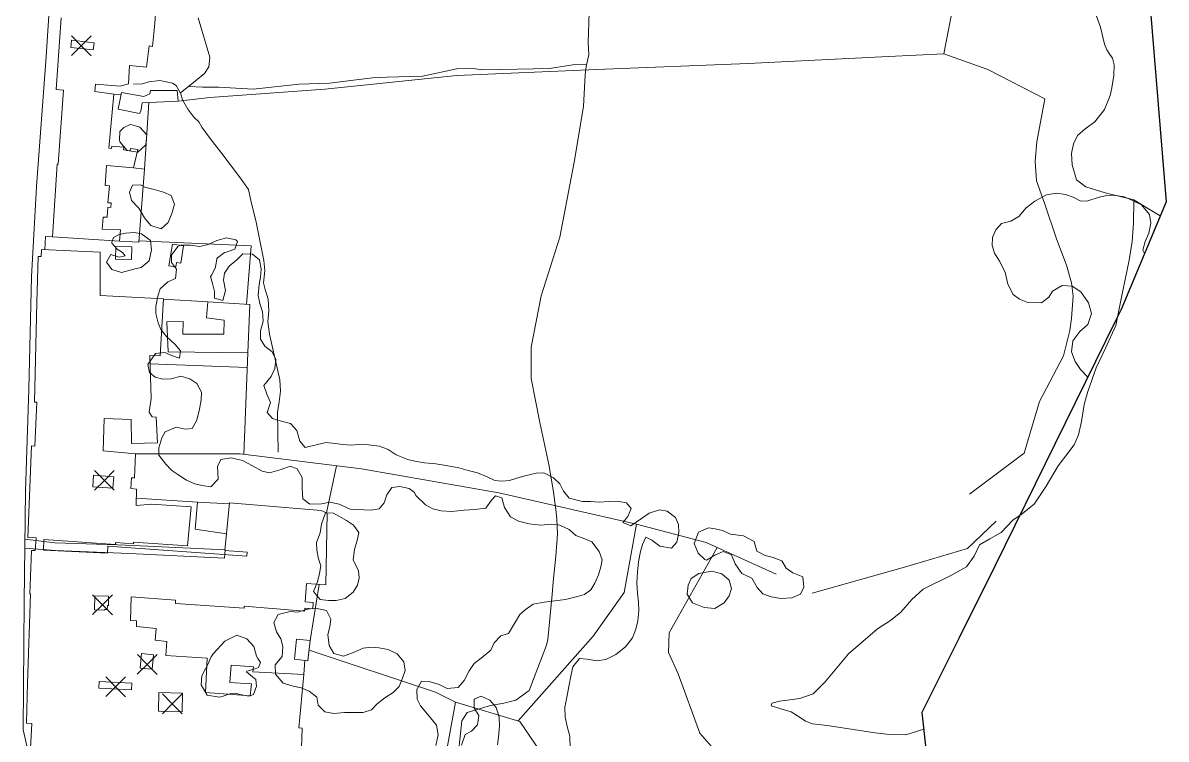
# Model space of a CAD drawing. Header units: metres. Extents: x 4652992 to 4879070, y 2074171 to 2309877.
# Drawn here: x 4654230.8 to 4654393.8, y 2309152.8 to 2309255 of the extents above; entities that cross this region are included whole.
import ezdxf

# ---------------------------------------------------------------- set-up
doc = ezdxf.new("R2010")
doc.units = ezdxf.units.M
doc.header["$MEASUREMENT"] = 0
doc.linetypes.add('DGN Style 2', pattern=[66.27138, 39.762828, -26.508552])
doc.linetypes.add('DGN Style 3', pattern=[92.779933, 66.271381, -26.508552])
for name, color, linetype, lineweight in [('Level 18', 5, 'Continuous', 0), ('Level 20', 30, 'DGN Style 3', 0), ('Level 30', 5, 'Continuous', 0), ('Level 31', 38, 'Continuous', 0), ('Level 35', 4, 'Continuous', 0), ('Level 37', 3, 'Continuous', 0), ('Level 39', 9, 'Continuous', 0), ('Level 40', 1, 'Continuous', 0), ('Level 54', 30, 'DGN Style 2', 0)]:
    doc.layers.add(name, color=color, linetype=linetype, lineweight=lineweight)
doc.layers.add('Limite', color=38, linetype='Continuous', lineweight=0, plot=False)

# ---------------------------------------------------------------- blocks, each defined once
blk = doc.blocks.new('COTA_10')
at = {"layer": 'Level 39'}
for p, q in [((-1.408444, 1.419518, 3.9e-05), (1.3e-05, -4e-06, 3.9e-05)), ((1.419535, 1.408453, 3.9e-05), (1.3e-05, -4e-06, 3.9e-05)), ((1.3e-05, -4e-06, 3.9e-05), (-1.419509, -1.408461, 3.9e-05)), ((1.3e-05, -4e-06, 3.9e-05), (1.40847, -1.419526, 3.9e-05))]:
    blk.add_line(p, q, dxfattribs=at)

msp = doc.modelspace()

# ---------------------------------------------------------------- linework, layer by layer
at = {"layer": 'Level 18', "color": 30}
for points in [[(4654230.786243, 2309154.120024, 1312.294298), (4654230.928403, 2309172.412747, 1312.106798), (4654231.155687, 2309188.166059, 1311.806798), (4654231.629191, 2309202.714917, 1311.781798), (4654232.014844, 2309218.779221, 1311.041957), (4654232.684546, 2309231.641894, 1310.469298), (4654234.071428, 2309250.190457, 1309.144298), (4654235.319577, 2309269.210545, 1307.743637), (4654236.357391, 2309282.625404, 1306.73335), (4654236.892754, 2309293.582949, 1306.011757), (4654238.268153, 2309308.907343, 1305.019298), (4654238.922615, 2309320.774063, 1304.581798), (4654239.81666, 2309335.380352, 1303.823708), (4654240.866224, 2309350.867871, 1303.177574), (4654241.797938, 2309363.374231, 1302.700662), (4654242.856282, 2309379.09128, 1302.116779), (4654243.89146, 2309394.028145, 1301.408639), (4654244.99028, 2309407.898082, 1301.056798), (4654245.889539, 2309419.711743, 1300.464248), (4654246.738534, 2309429.403406, 1300.315524), (4654247.725994, 2309438.133364, 1300.027995), (4654248.882212, 2309447.467783, 1299.823898)], [(4654226.168449, 2308994.774468, 1317.95487), (4654226.507118, 2309010.421618, 1316.60487), (4654227.428358, 2309044.720447, 1314.59237), (4654228.071314, 2309064.153658, 1314.11737), (4654228.693884, 2309079.084184, 1313.71112), (4654229.643919, 2309097.169653, 1313.34862), (4654230.446915, 2309111.276022, 1313.16737), (4654231.256583, 2309121.668757, 1312.84862), (4654231.432309, 2309126.884398, 1312.72987), (4654231.57145, 2309134.103858, 1312.66737), (4654231.39028, 2309144.067126, 1312.49237), (4654231.304068, 2309151.847735, 1312.31112), (4654230.786243, 2309154.120024, 1312.294298)]]:
    msp.add_polyline3d(points, dxfattribs=at)
at = {"layer": 'Level 20', "linetype": 'Continuous'}
for points in [[(4654383.085194, 2309258.157742, 1288.476703), (4654384.436584, 2309254.361111, 1288.526703), (4654385.026491, 2309251.945402, 1288.639203), (4654385.368963, 2309251.147327, 1288.676703), (4654385.769597, 2309250.481541, 1288.701703), (4654386.173324, 2309249.959927, 1288.726703), (4654386.396442, 2309249.013795, 1288.739203), (4654386.341004, 2309247.461504, 1288.739203), (4654386.037699, 2309245.701979, 1288.726703), (4654385.804931, 2309244.651428, 1288.689203), (4654385.03652, 2309242.615666, 1288.689203), (4654383.64405, 2309240.888346, 1288.689203), (4654382.267047, 2309239.881879, 1288.726703), (4654381.156226, 2309238.904889, 1288.764203), (4654380.60524, 2309237.720216, 1288.864203), (4654380.298966, 2309236.337911, 1288.876703), (4654380.402605, 2309234.722333, 1288.989203), (4654381.026234, 2309232.589026, 1289.089203), (4654382.366051, 2309231.60475, 1289.176703), (4654385.119377, 2309230.750036, 1289.526703), (4654389.191298, 2309229.726719, 1289.676703), (4654391.50699, 2309228.329133, 1289.764203), (4654392.961963, 2309227.454019, 1289.861072)], [(4654311.512848, 2309256.490822, 1305.820233), (4654311.383776, 2309252.19581, 1306.057733), (4654311.477147, 2309250.442997, 1306.057733), (4654311.083336, 2309248.776554, 1306.057733), (4654310.936505, 2309247.593595, 1306.007733), (4654310.69833, 2309243.040384, 1306.045233), (4654309.385471, 2309235.13105, 1305.957733), (4654307.349369, 2309224.439626, 1305.570233), (4654304.686611, 2309216.030038, 1304.707733), (4654303.255838, 2309208.739315, 1304.145233), (4654303.262561, 2309204.274607, 1303.395233), (4654304.498753, 2309197.963214, 1301.895233), (4654305.752149, 2309191.987099, 1301.095233), (4654306.418194, 2309188.086616, 1300.695233), (4654306.770356, 2309185.581407, 1300.545233), (4654306.92868, 2309184.247882, 1300.345233), (4654306.996087, 2309182.114729, 1300.245233), (4654306.772903, 2309178.914216, 1300.032733), (4654306.395268, 2309175.266741, 1299.757733), (4654306.24682, 2309173.434309, 1299.645233), (4654305.62642, 2309167.006366, 1299.482733), (4654305.448024, 2309166.194746, 1299.282733)], [(4654253.200094, 2309244.969079, 1311.984155), (4654255.390782, 2309246.701504, 1312.421655), (4654256.655415, 2309247.76839, 1312.271655), (4654257.281751, 2309248.72145, 1312.059155), (4654257.439375, 2309250.082012, 1311.846655), (4654255.768614, 2309255.712028, 1311.109155)], [(4654254.417158, 2309245.93155, 1312.227214), (4654256.374844, 2309245.804288, 1312.420964), (4654258.680481, 2309245.798228, 1312.483464), (4654263.601154, 2309245.53741, 1312.133464), (4654270.160478, 2309246.254596, 1311.389714), (4654274.483353, 2309246.388925, 1310.733464), (4654277.138546, 2309246.700112, 1310.339714), (4654280.632741, 2309247.138958, 1310.045964), (4654282.726544, 2309247.248708, 1309.908464), (4654287.749448, 2309247.386473, 1309.377214), (4654292.665249, 2309248.444115, 1308.620964), (4654294.603352, 2309248.545347, 1308.458464), (4654296.379586, 2309248.289068, 1308.295964), (4654301.32524, 2309248.387988, 1307.570964), (4654305.850335, 2309248.485553, 1306.977214), (4654309.174391, 2309249.011043, 1306.358464), (4654311.146872, 2309249.045411, 1306.057733)], [(4654267.151231, 2309193.756662, 1312.326703), (4654267.059231, 2309199.46573, 1312.451703), (4654267.293387, 2309200.9214, 1312.426703), (4654267.485907, 2309202.441795, 1312.476703), (4654267.391265, 2309204.05179, 1312.489203), (4654265.918244, 2309210.587528, 1312.401703), (4654265.713694, 2309212.332697, 1312.426703), (4654265.832127, 2309213.896902, 1312.439203), (4654265.722483, 2309215.565899, 1312.414203), (4654265.324157, 2309216.934381, 1312.401703), (4654265.089933, 2309217.905044, 1312.289203), (4654265.169505, 2309218.780382, 1312.176703), (4654265.254893, 2309219.68236, 1311.839203), (4654265.140358, 2309221.07352, 1311.664203), (4654263.963091, 2309226.792704, 1311.676703), (4654263.302982, 2309229.38877, 1311.726703), (4654262.917807, 2309231.200644, 1311.814203), (4654261.666258, 2309233.003484, 1312.001703), (4654259.006724, 2309236.531226, 1312.439203), (4654257.45301, 2309238.482667, 1312.726703), (4654256.299737, 2309240.097054, 1312.764203), (4654255.853363, 2309240.86231, 1312.601703), (4654255.138202, 2309241.545885, 1312.464203), (4654254.30302, 2309242.701471, 1312.189203), (4654253.529369, 2309244.011168, 1312.126703), (4654253.266065, 2309244.848636, 1312.001703), (4654252.608138, 2309246.049797, 1311.826703), (4654252.10116, 2309246.409746, 1311.664203), (4654250.284211, 2309246.772323, 1311.326703), (4654248.708821, 2309246.580991, 1311.026703), (4654247.837555, 2309246.29412, 1310.764203), (4654246.542585, 2309246.237746, 1310.376703)], [(4654389.222151, 2309229.708098, 1289.677868), (4654389.144951, 2309226.392649, 1289.677868), (4654388.940319, 2309223.794029, 1289.677868), (4654388.553254, 2309221.148508, 1289.677868), (4654387.432533, 2309215.84591, 1289.677868), (4654386.619329, 2309211.798445, 1289.677868), (4654385.158849, 2309208.579723, 1289.690368), (4654383.817085, 2309205.766313, 1289.840368), (4654382.639296, 2309202.400557, 1289.890368), (4654382.10962, 2309200.532582, 1289.952868), (4654381.743919, 2309198.112261, 1290.040368), (4654381.296323, 2309196.226615, 1289.965368), (4654380.666481, 2309194.811075, 1289.877868), (4654378.418648, 2309191.790582, 1289.865368), (4654376.68466, 2309188.889264, 1289.927868), (4654374.969036, 2309186.328689, 1290.015368), (4654373.150434, 2309184.853099, 1290.115368), (4654371.940124, 2309184.050845, 1290.140368), (4654370.25823, 2309182.287301, 1290.240368), (4654368.649606, 2309181.369725, 1290.240368), (4654367.196055, 2309180.504938, 1290.290368), (4654366.41414, 2309178.921064, 1290.290368), (4654365.331263, 2309177.401982, 1290.240368), (4654363.199612, 2309176.19486, 1290.240368), (4654359.176646, 2309174.217194, 1290.602868), (4654357.522205, 2309172.706263, 1290.740368), (4654355.977112, 2309170.913268, 1290.877868), (4654354.477835, 2309169.713628, 1290.952868), (4654352.644147, 2309168.557258, 1290.965368), (4654348.499002, 2309164.997311, 1291.015368), (4654345.195838, 2309160.968851, 1291.202868), (4654343.471404, 2309159.271915, 1291.315368), (4654341.571001, 2309158.589502, 1291.415368), (4654339.828854, 2309158.361341, 1291.440368), (4654338.676543, 2309158.207269, 1291.440368), (4654337.770473, 2309158.000186, 1291.427868), (4654337.581951, 2309157.925873, 1291.377868), (4654337.469326, 2309157.547973, 1291.452868), (4654338.834241, 2309157.110504, 1291.827868), (4654340.320779, 2309156.704301, 1292.165368), (4654341.60652, 2309155.910456, 1292.252868), (4654342.375509, 2309155.371483, 1292.390368), (4654343.351293, 2309154.989064, 1292.702868), (4654345.473297, 2309154.733302, 1292.915368), (4654352.32261, 2309153.689621, 1293.477868), (4654354.395984, 2309153.473053, 1293.965368), (4654356.676151, 2309153.413039, 1294.027868), (4654359.242714, 2309154.226497, 1294.062163)], [(4654292.653591, 2309148.660704, 1304.170233), (4654293.384476, 2309155.437182, 1303.745233), (4654294.142234, 2309156.588815, 1302.870233), (4654295.0514, 2309156.897307, 1302.045233), (4654297.446525, 2309157.586453, 1300.782733), (4654299.346023, 2309157.934454, 1299.782733), (4654301.063872, 2309158.349313, 1299.232733), (4654302.945095, 2309159.763542, 1299.295233), (4654305.448024, 2309166.194746, 1299.282733)]]:
    msp.add_polyline3d(points, dxfattribs=at)
at = {"layer": 'Level 30', "color": 1}
for points in [[(4654250.293538, 2309264.545226, 1313.803289), (4654249.598604, 2309254.926295, 1313.953289), (4654249.598604, 2309254.926295, 1312.034539), (4654249.246319, 2309251.598895, 1312.034539), (4654248.756297, 2309251.690521, 1312.034539), (4654248.398227, 2309248.663425, 1312.153289), (4654245.944519, 2309248.908725, 1313.765789), (4654245.816015, 2309246.287732, 1313.722039), (4654244.650487, 2309245.941433, 1313.722039), (4654241.109043, 2309246.265088, 1313.515789), (4654241.001035, 2309245.177654, 1313.259539), (4654243.727087, 2309244.816552, 1312.522039), (4654243.007472, 2309237.111196, 1312.234539), (4654243.394625, 2309237.063222, 1312.225164), (4654243.458169, 2309237.42021, 1312.209539), (4654245.173472, 2309237.24695, 1312.297039), (4654245.132264, 2309236.864175, 1312.303289), (4654246.077087, 2309236.744802, 1312.490789), (4654246.122935, 2309237.084617, 1312.490789), (4654247.147241, 2309236.913173, 1312.559539), (4654246.551786, 2309234.300958, 1312.928289), (4654242.678533, 2309234.659017, 1313.334539), (4654242.501739, 2309231.788941, 1313.240789), (4654243.132688, 2309231.737065, 1313.240789), (4654242.875365, 2309229.33172, 1312.997039), (4654243.370034, 2309229.295186, 1312.990789), (4654243.300332, 2309228.653062, 1312.990789), (4654242.875254, 2309228.688602, 1312.997039), (4654242.773519, 2309227.256434, 1313.009539), (4654242.193019, 2309227.283474, 1313.009539), (4654242.059921, 2309225.578428, 1312.984539), (4654244.676522, 2309225.476786, 1312.972039), (4654244.557934, 2309223.838524, 1312.965789), (4654235.002628, 2309224.454505, 1312.997039), (4654235.637702, 2309234.831816, 1312.953289), (4654235.809363, 2309234.850805, 1312.953289), (4654236.572626, 2309245.36831, 1313.003289), (4654235.489923, 2309245.461466, 1312.840789), (4654236.23516, 2309255.703223, 1313.878289)], [(4654231.871761, 2309151.501343, 1315.283943), (4654232.062966, 2309155.058015, 1316.465193), (4654231.295447, 2309155.098106, 1316.465193), (4654231.43935, 2309160.795861, 1316.158943), (4654231.43935, 2309160.795861, 1315.571443), (4654231.839589, 2309173.537141, 1315.808943), (4654231.738044, 2309173.548486, 1317.433943), (4654231.97432, 2309179.732434, 1317.408943), (4654232.531382, 2309179.70989, 1315.533943), (4654232.659296, 2309181.512766, 1315.527693), (4654231.481694, 2309181.585347, 1315.405818), (4654231.997929, 2309194.637605, 1315.368318), (4654232.463206, 2309194.607052, 1314.730818), (4654232.760041, 2309200.896004, 1314.330818), (4654232.414117, 2309200.900929, 1314.330818), (4654232.739076, 2309215.117769, 1314.718318), (4654232.962601, 2309221.64439, 1314.899568), (4654233.364449, 2309221.641327, 1314.943318), (4654233.428642, 2309222.64009, 1314.949568), (4654241.785117, 2309222.260556, 1313.449568), (4654241.790919, 2309216.086937, 1314.249568), (4654250.805764, 2309215.608103, 1313.955818), (4654250.350373, 2309207.499027, 1313.799568), (4654248.882465, 2309207.535976, 1313.793318), (4654249.077201, 2309201.391112, 1313.468318), (4654248.793192, 2309199.445715, 1313.087068), (4654249.177026, 2309198.777966, 1313.062068), (4654249.792982, 2309198.729128, 1312.974568), (4654249.974036, 2309195.081351, 1312.924568), (4654246.260825, 2309194.974057, 1313.043318), (4654246.228348, 2309198.408748, 1313.093318), (4654242.375249, 2309198.554472, 1313.849568), (4654242.232687, 2309193.931245, 1315.887068), (4654246.831224, 2309193.499836, 1315.830818), (4654246.658383, 2309190.081423, 1314.680818), (4654246.258152, 2309190.097811, 1314.680818), (4654246.157031, 2309188.545037, 1314.718318), (4654246.94591, 2309188.459018, 1314.718318), (4654246.911638, 2309186.125513, 1315.437068), (4654249.174317, 2309186.349623, 1315.224568), (4654254.766513, 2309185.941434, 1314.937068), (4654254.242514, 2309180.396991, 1315.074568), (4654246.556049, 2309180.907137, 1315.462068), (4654246.527628, 2309180.648506, 1315.499568), (4654243.981098, 2309180.847707, 1315.774568), (4654243.976385, 2309180.570045, 1315.730818), (4654233.751244, 2309181.296844, 1315.380818), (4654233.68659, 2309179.785478, 1317.543318), (4654242.845095, 2309179.344113, 1315.749568), (4654242.896076, 2309180.345377, 1315.549568), (4654262.699028, 2309178.893983, 1315.768318), (4654262.771791, 2309179.48145, 1315.808943), (4654259.545677, 2309179.730633, 1315.833943), (4654260.219677, 2309186.504081, 1316.671443), (4654273.300957, 2309185.427781, 1316.521443), (4654274.14534, 2309185.038481, 1316.571443), (4654273.951018, 2309174.806902, 1315.252693), (4654271.217199, 2309174.991953, 1315.927693), (4654270.999201, 2309172.404587, 1314.927693), (4654272.151462, 2309172.281907, 1314.927693), (4654272.115092, 2309171.416278, 1314.927693), (4654270.993909, 2309171.490692, 1315.583943), (4654270.927904, 2309171.061215, 1315.583943), (4654262.319795, 2309171.786886, 1315.690193), (4654262.298839, 2309171.50024, 1315.696443), (4654252.521608, 2309172.14425, 1315.633943), (4654252.527144, 2309172.614441, 1315.633943), (4654246.213199, 2309173.110839, 1315.596443), (4654246.130597, 2309169.745733, 1315.646443), (4654246.972328, 2309169.662013, 1315.646443), (4654246.950412, 2309168.862601, 1314.871443), (4654249.762527, 2309168.591414, 1314.690193), (4654249.61896, 2309166.91696, 1314.752693), (4654251.273032, 2309166.741968, 1314.908943), (4654251.171868, 2309164.753396, 1315.527693), (4654257.04843, 2309164.350905, 1314.771443), (4654256.788626, 2309159.470782, 1314.796443), (4654263.159753, 2309158.962953, 1315.515193), (4654263.389599, 2309160.716051, 1315.096443), (4654260.2654, 2309160.901335, 1314.583943), (4654260.483526, 2309163.364056, 1314.583943), (4654263.66246, 2309163.111565, 1314.640193), (4654263.568035, 2309162.424765, 1314.640193), (4654270.812264, 2309162.0481, 1314.990193), (4654270.113729, 2309154.4067, 1319.777693), (4654270.598477, 2309154.357664, 1319.777693), (4654269.312896, 2309116.478912, 1319.865193)], [(4654240.973187, 2309171.250172, 1314.962461), (4654241.013886, 2309173.226127, 1314.962461), (4654242.982449, 2309173.18558, 1315.281211), (4654242.955177, 2309171.861528, 1315.159336), (4654242.812455, 2309171.864467, 1315.159336), (4654242.800967, 2309171.306739, 1315.121836), (4654242.411584, 2309171.31476, 1315.121836), (4654242.409644, 2309171.220584, 1315.121836), (4654240.973187, 2309171.250172, 1314.962461)]]:
    msp.add_polyline3d(points, dxfattribs=at)
for points in [[(4654240.809429, 2309251.12306, 1312.797039), (4654237.598676, 2309251.498168, 1312.784539), (4654237.716, 2309252.502401, 1312.784539), (4654240.926752, 2309252.127293, 1312.797039)], [(4654243.586658, 2309188.586747, 1314.803086), (4654240.72926, 2309188.803323, 1314.778086), (4654240.854122, 2309190.450695, 1314.771836), (4654243.711527, 2309190.234214, 1314.796836)], [(4654247.482516, 2309162.924996, 1315.181211), (4654247.672603, 2309165.002925, 1315.184336), (4654249.377559, 2309164.846957, 1315.337461), (4654249.187472, 2309162.769028, 1315.284336)], [(4654246.323908, 2309160.789467, 1314.481211), (4654241.622852, 2309161.029913, 1314.481211), (4654241.574057, 2309160.075909, 1314.849961), (4654246.275113, 2309159.835463, 1314.849961)], [(4654253.549185, 2309159.364347, 1314.831211), (4654250.164298, 2309159.464341, 1314.831211), (4654250.085027, 2309156.78093, 1314.831211), (4654253.469913, 2309156.680936, 1314.831211)]]:
    msp.add_3dface(points, dxfattribs=at)
at = {"layer": 'Level 31'}
for points in [[(4654247.38312, 2309242.073454, 1312.462664), (4654244.355871, 2309242.696955, 1312.153289), (4654244.807521, 2309245.034112, 1312.153289), (4654248.012477, 2309244.484264, 1312.197039), (4654248.862513, 2309244.860948, 1312.353289), (4654248.947916, 2309245.318343, 1312.353289), (4654252.775798, 2309245.320037, 1312.534539), (4654252.927474, 2309243.832071, 1312.528289), (4654247.751048, 2309243.602881, 1312.465789), (4654247.583071, 2309242.379626, 1312.465789), (4654247.38312, 2309242.073454, 1312.462664)], [(4654251.591053, 2309220.346945, 1313.63721), (4654252.105257, 2309223.440287, 1313.43721), (4654253.685097, 2309223.177671, 1313.35596), (4654253.270919, 2309220.686066, 1313.38096), (4654252.658222, 2309220.787914, 1313.49971), (4654252.558196, 2309220.186178, 1313.54346), (4654251.591053, 2309220.346945, 1313.63721)], [(4654251.46044, 2309208.037406, 1313.98096), (4654262.83954, 2309207.901917, 1314.35596), (4654263.117513, 2309214.801854, 1314.31846), (4654257.131618, 2309215.169932, 1313.98096), (4654256.949214, 2309212.926363, 1313.98096), (4654259.488428, 2309212.575393, 1313.98096), (4654259.411301, 2309210.559743, 1313.98096), (4654253.574367, 2309210.589573, 1313.76846), (4654253.605172, 2309212.392471, 1313.76846), (4654251.315456, 2309212.355743, 1313.76846), (4654251.46044, 2309208.037406, 1313.98096)]]:
    msp.add_polyline3d(points, dxfattribs=at)
msp.add_3dface([(4654269.477557, 2309164.208704, 1316.237461), (4654269.78777, 2309167.065091, 1316.237461), (4654271.733055, 2309166.853826, 1315.906211), (4654271.422841, 2309163.99744, 1315.906211)], dxfattribs=at)
at = {"layer": 'Level 35', "extrusion": (0.0006288422294059, 0.0166426219071672, 0.9998613042284944), "elevation": 42670.475286, "flags": 128}
msp.add_lwpolyline([(-4563724.176465, -2482946.56303), (-4563723.15154, -2482946.56303), (-4563723.139119, -2482944.68666)], dxfattribs=at)
at = {"layer": 'Level 35', "extrusion": (-0.0036974124145838, 0.0503075176852313, 0.9987269310506183), "elevation": 100273.274568, "flags": 128}
msp.add_lwpolyline([(-4810999.661327, -1959256.308521), (-4810995.266658, -1959257.299735), (-4810995.893716, -1959261.140688)], dxfattribs=at)
at = {"layer": 'Level 35'}
msp.add_polyline3d([(4654244.557934, 2309223.838524, 1312.790789), (4654247.319074, 2309223.705481, 1312.878289), (4654248.119162, 2309234.123458, 1312.931414), (4654246.551786, 2309234.300958, 1312.947039)], dxfattribs=at)
msp.add_3dface([(4654246.262075, 2309221.213721, 1312.992772), (4654243.971576, 2309221.274811, 1312.874022), (4654244.01963, 2309223.076561, 1312.874022), (4654246.310129, 2309223.015472, 1312.992772)], dxfattribs=at)
at = {"layer": 'Level 37'}
for p, q in [((4654243.727087, 2309244.816551, 1312.522039), (4654244.752822, 2309244.751063, 1312.153289)), ((4654248.119162, 2309234.123457, 1312.91579), (4654248.713033, 2309243.645474, 1312.41579)), ((4654257.131618, 2309215.169932, 1313.950823), (4654250.802773, 2309215.554845, 1313.950823)), ((4654262.839539, 2309207.901917, 1314.355961), (4654262.265849, 2309193.435333, 1313.725823)), ((4654248.920584, 2309206.333123, 1313.288323), (4654262.756225, 2309205.801001, 1314.264448)), ((4654274.053813, 2309185.080678, 1315.07651), (4654275.49941, 2309191.803792, 1313.05596)), ((4654255.669177, 2309186.626316, 1313.634539), (4654246.92705, 2309187.174871, 1313.440789)), ((4654255.669177, 2309186.626316, 1313.634539), (4654260.205796, 2309186.364586, 1314.097039)), ((4654271.733055, 2309166.853826, 1315.193711), (4654273.001582, 2309174.871169, 1315.193711)), ((4654270.812264, 2309162.0481, 1314.943711), (4654270.95738, 2309164.04799, 1314.943711))]:
    msp.add_line(p, q, dxfattribs=at)
at = {"layer": 'Level 37', "extrusion": (-0.0269903704073427, 0.1091545941625397, 0.9936582885874226), "elevation": 127747.092278, "flags": 128}
msp.add_lwpolyline([(-5072475.043759, -1117234.370156), (-5072490.382392, -1117229.812251), (-5072487.744171, -1117221.799626)], dxfattribs=at)
at = {"layer": 'Level 37', "extrusion": (0.3993656136070022, 0.6225991457523776, 0.672961670808013), "elevation": 3297344.184996, "flags": 128}
msp.add_lwpolyline([(-2670848.448547, -2998182.532172), (-2670858.207603, -2998187.263965), (-2670869.035796, -2998189.596063)], dxfattribs=at)
at = {"layer": 'Level 37'}
for points in [[(4654252.927474, 2309243.832071, 1312.528289), (4654257.419681, 2309244.320421, 1313.740789), (4654273.83321, 2309245.545109, 1312.078289), (4654292.637532, 2309247.48659, 1309.915789), (4654312.5484, 2309248.350278, 1307.165789), (4654334.210321, 2309249.172888, 1303.390789), (4654354.209449, 2309250.185499, 1299.253289), (4654362.117887, 2309250.58219, 1296.728289), (4654363.566885, 2309258.167773, 1296.290789)], [(4654362.117887, 2309250.58219, 1296.079169), (4654368.394462, 2309248.316324, 1292.604169), (4654376.505069, 2309244.170609, 1291.566669), (4654375.372574, 2309238.018796, 1290.716669), (4654375.135341, 2309235.271745, 1290.554169), (4654375.339054, 2309232.458253, 1290.391669), (4654376.451966, 2309229.249021, 1290.366669), (4654378.175826, 2309224.166459, 1290.591669), (4654379.600051, 2309220.433318, 1290.754169), (4654380.317028, 2309217.880435, 1290.879169), (4654380.556524, 2309216.001471, 1290.841669), (4654380.304412, 2309212.800784, 1290.841669), (4654380.066676, 2309211.081737, 1290.816669), (4654379.18962, 2309207.501736, 1290.916669), (4654375.722887, 2309200.967662, 1291.241669), (4654373.555136, 2309193.611245, 1291.229169), (4654365.739334, 2309187.757131, 1291.054169)], [(4654301.387844, 2309155.416578, 1304.17651), (4654312.116177, 2309167.51528, 1299.85151), (4654316.526579, 2309173.712867, 1299.15151), (4654318.281317, 2309183.460811, 1298.52651), (4654298.640881, 2309187.952824, 1305.45151), (4654279.044573, 2309191.366716, 1312.87651), (4654261.758392, 2309193.497897, 1313.75151), (4654246.831224, 2309193.499836, 1312.85151)], [(4654343.330433, 2309173.633392, 1292.479169), (4654356.49938, 2309177.337345, 1291.904169), (4654365.454706, 2309179.998071, 1291.691669), (4654369.588984, 2309183.923951, 1291.429169)], [(4654335.912701, 2309100.049685, 1296.231211), (4654337.426997, 2309109.496385, 1295.306211), (4654345.298772, 2309126.49293, 1294.693711), (4654349.006736, 2309133.716833, 1293.693711), (4654340.268211, 2309141.335476, 1292.993711), (4654332.301103, 2309147.935543, 1292.893711), (4654327.304454, 2309153.670968, 1293.068711), (4654324.192948, 2309162.130113, 1292.943711), (4654322.84539, 2309165.177547, 1293.431211), (4654322.951154, 2309167.970127, 1293.681211), (4654329.795621, 2309180.153946, 1294.752794)], [(4654271.584151, 2309165.48275, 1314.893711), (4654289.596704, 2309159.509038, 1307.793711), (4654292.445331, 2309158.065716, 1307.393711), (4654289.470731, 2309141.678314, 1306.943711), (4654286.88142, 2309129.589464, 1307.318711), (4654283.799466, 2309120.323843, 1307.368711), (4654282.802796, 2309115.768306, 1307.393711), (4654282.32829, 2309110.046972, 1307.668711), (4654282.241, 2309104.077904, 1307.388541)], [(4654321.22171, 2309100.748205, 1297.012043), (4654317.44764, 2309113.031378, 1296.087043), (4654316.426093, 2309118.368711, 1296.087043), (4654315.864207, 2309124.001212, 1295.937043), (4654315.367987, 2309129.67588, 1295.937043), (4654313.016989, 2309136.141918, 1296.762043), (4654306.10389, 2309148.760607, 1301.512043), (4654301.636524, 2309155.342909, 1304.087043), (4654292.445331, 2309158.065716, 1307.393711)]]:
    msp.add_polyline3d(points, dxfattribs=at)
at = {"layer": 'Level 40', "color": 3}
for points in [[(4654246.169453, 2309240.478545, 1312.777043), (4654247.425859, 2309240.09638, 1312.902043), (4654248.442788, 2309238.99719, 1312.902043), (4654248.314467, 2309237.571528, 1312.902043), (4654247.160408, 2309236.562235, 1312.820793), (4654245.617677, 2309236.782435, 1312.627043), (4654244.600189, 2309238.007509, 1312.452043), (4654244.551556, 2309238.297451, 1312.439543), (4654244.57146, 2309239.480942, 1312.408293), (4654245.156324, 2309240.053772, 1312.433293), (4654245.955015, 2309240.454822, 1312.458293), (4654246.169453, 2309240.478545, 1312.777043)], [(4654248.177556, 2309231.555888, 1313.508293), (4654249.481719, 2309231.205529, 1313.577043), (4654250.825842, 2309230.846574, 1313.795793), (4654251.929598, 2309230.343898, 1314.008293), (4654252.363749, 2309229.133749, 1314.139543), (4654252.01488, 2309227.784944, 1314.139543), (4654251.482432, 2309226.489591, 1314.158293), (4654250.486746, 2309225.628918, 1314.008293), (4654249.021018, 2309226.069871, 1313.764543), (4654248.106744, 2309227.187875, 1313.614543), (4654247.290389, 2309228.564003, 1313.395793), (4654246.25217, 2309229.624915, 1313.177043), (4654245.94659, 2309230.849282, 1313.152043), (4654246.396168, 2309231.827438, 1313.189543), (4654247.519705, 2309231.864922, 1313.189543), (4654248.177556, 2309231.555888, 1313.508293)], [(4654382.627624, 2309204.426081, 1296.598622), (4654381.607223, 2309205.518954, 1296.532733), (4654380.832901, 2309206.656772, 1296.520233), (4654380.321734, 2309208.08074, 1296.532733), (4654380.497186, 2309209.642605, 1296.570233), (4654381.49839, 2309210.94109, 1296.682733), (4654382.635705, 2309211.953204, 1296.695233), (4654383.155978, 2309213.526564, 1296.482733), (4654382.723456, 2309215.047867, 1296.245233), (4654381.619441, 2309216.62797, 1296.020233), (4654380.400477, 2309217.432997, 1295.757733), (4654378.963724, 2309217.513644, 1295.445233), (4654377.590481, 2309216.723685, 1295.320233), (4654377.08534, 2309215.861185, 1295.245233), (4654376.023646, 2309215.061316, 1295.170233), (4654374.093859, 2309215.105232, 1295.045233), (4654372.911188, 2309215.559674, 1294.957733), (4654371.979574, 2309216.24574, 1294.845233), (4654371.250626, 2309217.71657, 1294.632733), (4654370.854403, 2309219.40145, 1294.420233), (4654370.040763, 2309221.004763, 1294.257733), (4654369.320886, 2309222.130866, 1294.182733), (4654368.994225, 2309223.229484, 1294.170233), (4654369.051708, 2309224.388265, 1294.145233), (4654369.52358, 2309225.486442, 1294.057733), (4654370.34632, 2309226.366294, 1294.007733), (4654371.671161, 2309226.681069, 1293.970233), (4654372.790324, 2309227.354314, 1293.970233), (4654373.833874, 2309228.586557, 1294.095233), (4654375.08008, 2309229.575239, 1294.132733), (4654376.734625, 2309230.476055, 1294.157733), (4654378.18348, 2309230.707015, 1294.220233), (4654379.453871, 2309230.519343, 1294.307733), (4654380.566973, 2309230.137, 1294.432733), (4654381.556059, 2309229.58139, 1294.695233), (4654382.490705, 2309229.551659, 1295.082733), (4654384.269261, 2309230.111578, 1295.332733), (4654385.3249, 2309230.370022, 1295.545233), (4654386.304917, 2309230.416221, 1295.807733), (4654387.820312, 2309230.175829, 1296.095233), (4654389.120946, 2309229.610309, 1296.357733), (4654390.30664, 2309229.040958, 1296.545233), (4654391.419732, 2309227.63029, 1296.857733), (4654391.607253, 2309226.418788, 1297.332733), (4654391.319887, 2309224.995263, 1297.932733), (4654390.802643, 2309223.821156, 1298.395233), (4654390.469908, 2309222.578781, 1298.882733), (4654390.730362, 2309222.110827, 1299.135087)], [(4654245.413612, 2309224.974744, 1313.970793), (4654246.662075, 2309225.082467, 1313.939543), (4654247.697709, 2309224.915465, 1313.933293), (4654248.952413, 2309223.962801, 1313.808293), (4654249.113591, 2309222.590396, 1313.789543), (4654248.767624, 2309221.062305, 1313.789543), (4654247.621993, 2309220.082444, 1313.827043), (4654246.568966, 2309219.849078, 1313.895793), (4654244.820272, 2309219.361226, 1313.895793), (4654243.468942, 2309219.80515, 1313.889543), (4654242.709813, 2309220.860248, 1313.877043), (4654243.293972, 2309221.946935, 1313.883293), (4654244.507685, 2309221.574414, 1313.989543), (4654245.364676, 2309221.738464, 1314.058293), (4654244.969783, 2309222.227505, 1314.089543), (4654244.192661, 2309222.687277, 1314.095793), (4654243.452018, 2309223.571182, 1314.070793), (4654243.443939, 2309223.726202, 1314.070793), (4654243.681674, 2309224.37181, 1314.039543), (4654244.516723, 2309224.819275, 1314.002043), (4654245.413612, 2309224.974744, 1313.970793)], [(4654254.700362, 2309223.284533, 1314.302043), (4654256.020623, 2309223.084153, 1314.302043), (4654257.173503, 2309223.393445, 1314.277043), (4654258.437511, 2309223.957466, 1314.227043), (4654259.799697, 2309224.333192, 1314.177043), (4654261.149957, 2309224.014907, 1314.164543), (4654261.354491, 2309223.803736, 1314.164543), (4654260.972365, 2309222.687815, 1314.214543), (4654259.743127, 2309222.283494, 1314.264543), (4654259.507233, 2309222.222779, 1314.264543), (4654258.512528, 2309221.489382, 1314.289543), (4654258.418785, 2309221.314504, 1314.289543), (4654258.216989, 2309220.131933, 1314.464543), (4654257.701916, 2309219.044606, 1314.752043), (4654257.53761, 2309218.801315, 1314.877043), (4654257.798398, 2309217.825743, 1315.102043), (4654258.098389, 2309216.646696, 1315.352043), (4654258.093284, 2309215.728314, 1315.564543), (4654259.272418, 2309215.391109, 1315.439543), (4654259.63852, 2309216.816971, 1315.214543), (4654259.369888, 2309218.267903, 1314.989543), (4654259.510325, 2309219.296493, 1314.677043), (4654260.173344, 2309220.296272, 1314.564543), (4654261.255997, 2309221.177931, 1314.414543), (4654262.13514, 2309222.019772, 1314.389543), (4654263.516759, 2309221.973373, 1314.289543), (4654264.491024, 2309221.206561, 1314.164543), (4654264.729657, 2309219.873534, 1314.077043), (4654264.645808, 2309218.72132, 1314.102043), (4654264.467192, 2309217.645215, 1314.127043), (4654264.328804, 2309216.114649, 1314.164543), (4654264.575617, 2309214.947041, 1314.177043), (4654264.955376, 2309213.750838, 1314.189543), (4654265.034473, 2309212.452125, 1314.327043), (4654264.641782, 2309211.031982, 1314.564543), (4654264.66429, 2309209.856892, 1314.814543), (4654265.282329, 2309208.860206, 1315.127043), (4654266.330566, 2309208.04962, 1315.314543), (4654266.845657, 2309206.963625, 1315.364543), (4654266.70045, 2309205.65743, 1315.414543), (4654266.179582, 2309204.543487, 1315.439543), (4654265.122159, 2309203.266319, 1315.452043), (4654265.575891, 2309202.026342, 1315.589543), (4654266.062007, 2309200.807263, 1315.689543), (4654265.621933, 2309199.425175, 1315.777043), (4654266.381098, 2309198.565312, 1315.814543), (4654267.468874, 2309198.192031, 1315.827043), (4654268.925492, 2309197.85087, 1315.777043), (4654269.821013, 2309196.850227, 1315.677043), (4654270.269975, 2309195.332646, 1315.452043), (4654271.038345, 2309194.387215, 1315.177043), (4654272.801755, 2309194.815958, 1315.052043), (4654274.007814, 2309195.113813, 1315.052043), (4654275.34546, 2309194.993282, 1315.002043), (4654276.340854, 2309194.834913, 1314.902043), (4654277.572142, 2309194.737258, 1314.677043), (4654279.079889, 2309194.886635, 1314.489543), (4654280.066078, 2309194.813834, 1314.139543), (4654281.604848, 2309194.594318, 1313.764543), (4654282.834776, 2309194.106874, 1313.427043), (4654283.985961, 2309193.385598, 1313.027043), (4654285.671318, 2309192.688744, 1312.552043), (4654286.675917, 2309192.444806, 1312.277043), (4654288.016972, 2309192.21209, 1311.727043), (4654289.65869, 2309192.081883, 1311.239543), (4654291.111897, 2309191.852908, 1310.827043), (4654292.93156, 2309191.51725, 1310.364543), (4654294.243641, 2309191.15145, 1309.914543), (4654295.588106, 2309190.806548, 1309.289543), (4654296.960186, 2309190.204939, 1308.452043), (4654298.045577, 2309189.692856, 1307.939543), (4654299.052561, 2309189.58772, 1307.377043), (4654300.138289, 2309189.716415, 1306.864543), (4654301.205606, 2309190.016248, 1306.377043), (4654302.343487, 2309190.384493, 1305.952043), (4654303.977361, 2309190.729646, 1305.239543), (4654305.078088, 2309190.799388, 1304.664543), (4654306.453577, 2309190.085594, 1304.477043), (4654307.351483, 2309189.223753, 1304.214543), (4654307.851574, 2309188.196709, 1303.989543), (4654308.655738, 2309187.15999, 1303.677043), (4654310.590963, 2309186.715887, 1303.127043), (4654311.727484, 2309186.694342, 1302.814543), (4654312.958772, 2309186.596687, 1302.477043), (4654314.342776, 2309186.68909, 1301.952043), (4654315.502477, 2309186.774011, 1301.427043), (4654316.870121, 2309186.535576, 1300.764543), (4654317.522929, 2309185.698589, 1300.202043), (4654317.028651, 2309184.578927, 1299.989543), (4654316.341428, 2309183.723669, 1300.177043), (4654317.464999, 2309183.2591, 1299.852043), (4654318.99285, 2309184.267908, 1299.489543), (4654320.078913, 2309185.037381, 1299.164543), (4654321.544045, 2309185.502417, 1298.877043), (4654322.645797, 2309185.321171, 1298.714543), (4654323.815391, 2309184.428757, 1298.652043), (4654324.262304, 2309183.413152, 1298.777043), (4654324.290607, 2309182.264679, 1298.964543), (4654324.021658, 2309180.90151, 1299.239543), (4654323.281257, 2309180.05769, 1299.477043), (4654321.615335, 2309180.332418, 1299.752043), (4654320.466535, 2309181.192496, 1299.814543), (4654319.608857, 2309181.599875, 1300.164543), (4654319.105374, 2309180.565782, 1300.939543), (4654318.85858, 2309179.560067, 1301.289543), (4654318.566451, 2309178.090432, 1301.814543), (4654318.418859, 2309176.645435, 1302.402043), (4654318.33365, 2309175.103431, 1302.502043), (4654318.419566, 2309173.580347, 1302.702043), (4654318.569227, 2309172.350045, 1302.877043), (4654318.606735, 2309171.116003, 1303.102043), (4654318.464937, 2309169.697623, 1303.427043), (4654318.171784, 2309168.478976, 1303.664543), (4654317.707505, 2309167.241409, 1303.939543), (4654316.709054, 2309165.97942, 1304.264543), (4654315.30256, 2309164.888784, 1304.639543), (4654313.897425, 2309164.187939, 1304.802043), (4654312.602393, 2309163.99281, 1304.802043), (4654311.234749, 2309164.231246, 1304.864543), (4654310.162996, 2309164.294586, 1304.852043), (4654309.214315, 2309163.133345, 1304.627043), (4654308.97093, 2309162.015445, 1304.564543), (4654308.626648, 2309160.30626, 1304.364543), (4654308.427237, 2309159.262491, 1304.327043), (4654308.04239, 2309157.366989, 1304.327043), (4654308.098308, 2309155.961809, 1304.327043), (4654308.435118, 2309154.440487, 1304.327043), (4654308.788288, 2309153.250003, 1304.264543), (4654308.816256, 2309151.460752, 1304.052043)], [(4654289.645734, 2309151.878278, 1308.677043), (4654290.008426, 2309153.416326, 1308.677043), (4654289.748998, 2309154.781688, 1308.777043), (4654288.479177, 2309156.364373, 1309.052043), (4654287.485479, 2309157.553311, 1309.377043), (4654287.000387, 2309158.521402, 1309.477043), (4654286.965264, 2309159.894246, 1309.464543), (4654287.609873, 2309161.065164, 1309.227043), (4654288.71401, 2309161.022721, 1308.952043), (4654290.126653, 2309160.607428, 1308.477043), (4654291.286018, 2309160.051571, 1307.852043), (4654292.820354, 2309160.195229, 1307.314543), (4654293.675292, 2309161.181592, 1307.102043), (4654294.387055, 2309162.533107, 1306.914543), (4654295.120637, 2309163.601298, 1306.777043), (4654296.121137, 2309164.361311, 1306.727043), (4654297.512632, 2309165.510899, 1306.652043), (4654297.962936, 2309166.55643, 1306.652043), (4654298.924232, 2309167.519917, 1306.639543), (4654300.035524, 2309167.893881, 1306.577043), (4654301.02954, 2309169.519044, 1306.264543), (4654301.618586, 2309170.562597, 1305.952043), (4654302.383192, 2309171.261895, 1305.677043), (4654303.554817, 2309172.040828, 1305.339543), (4654305.091538, 2309172.323288, 1304.852043), (4654306.643258, 2309172.546796, 1304.702043), (4654308.13021, 2309172.728508, 1304.564543), (4654309.867031, 2309173.162971, 1304.102043), (4654310.848786, 2309173.453344, 1303.664543), (4654311.772928, 2309174.118329, 1303.227043), (4654312.338794, 2309175.055415, 1302.814543), (4654312.871251, 2309176.222591, 1302.377043), (4654313.205993, 2309177.376567, 1302.027043), (4654313.37302, 2309178.399438, 1301.764543), (4654312.960876, 2309179.574744, 1301.677043), (4654311.922179, 2309180.940539, 1301.664543), (4654310.904966, 2309181.382232, 1301.839543), (4654309.616064, 2309181.854498, 1302.102043), (4654308.691568, 2309182.722057, 1302.464543), (4654307.325284, 2309183.350283, 1302.889543), (4654306.185353, 2309183.484014, 1303.152043), (4654304.565455, 2309183.330897, 1303.752043), (4654302.967711, 2309183.535234, 1304.402043), (4654301.431326, 2309183.893552, 1304.852043), (4654300.315935, 2309184.52354, 1305.139543), (4654299.436774, 2309185.855021, 1305.627043), (4654299.0444, 2309187.248979, 1306.102043), (4654298.184337, 2309187.517555, 1306.677043), (4654297.602447, 2309186.890409, 1307.564543), (4654296.771712, 2309185.759525, 1308.014543), (4654295.231581, 2309185.589251, 1308.202043), (4654293.703041, 2309185.47221, 1308.852043), (4654291.912016, 2309185.300173, 1309.339543), (4654290.42404, 2309185.369449, 1309.752043), (4654289.233316, 2309185.65342, 1310.114543), (4654288.165308, 2309186.245353, 1310.389543), (4654286.805154, 2309187.540974, 1311.014543), (4654286.599595, 2309188.003132, 1311.014543), (4654285.856455, 2309188.553054, 1311.602043), (4654284.5004, 2309188.844723, 1312.052043), (4654283.388083, 2309188.721747, 1312.439543), (4654282.68109, 2309187.647837, 1313.152043), (4654282.298964, 2309186.531915, 1313.739543), (4654281.552768, 2309185.661479, 1314.502043), (4654280.396477, 2309185.464372, 1315.202043), (4654277.452908, 2309185.623821, 1315.939543), (4654275.84732, 2309186.303517, 1316.214543), (4654274.523649, 2309186.616084, 1316.639543), (4654273.355769, 2309186.365743, 1316.952043), (4654271.673487, 2309186.309633, 1317.089543), (4654270.705018, 2309187.103061, 1316.989543), (4654270.601716, 2309188.546296, 1316.452043), (4654270.586363, 2309190.137793, 1316.339543), (4654269.902531, 2309191.343671, 1316.302043), (4654268.900318, 2309191.726412, 1316.289543), (4654267.600516, 2309191.253679, 1316.289543), (4654265.943463, 2309190.802059, 1316.477043), (4654264.885685, 2309191.057436, 1316.652043), (4654263.489402, 2309191.803566, 1316.677043), (4654262.100796, 2309192.575237, 1316.677043), (4654260.485466, 2309192.922304, 1316.927043), (4654258.972214, 2309192.720735, 1317.089543), (4654258.523498, 2309191.680574, 1317.227043), (4654258.630404, 2309189.883444, 1317.302043), (4654257.585149, 2309188.777405, 1317.214543), (4654256.296738, 2309188.971067, 1316.939543), (4654255.296245, 2309189.213753, 1316.802043), (4654254.115197, 2309189.772444, 1316.577043), (4654252.874444, 2309190.565734, 1316.539543), (4654252.028498, 2309191.135589, 1316.514543), (4654251.16666, 2309192.013794, 1316.252043), (4654250.173858, 2309193.308234, 1316.002043), (4654250.155069, 2309194.365678, 1315.839543), (4654250.572967, 2309195.772837, 1315.627043), (4654251.07224, 2309196.66353, 1315.477043), (4654252.604264, 2309197.332327, 1315.514543), (4654253.896046, 2309197.027056, 1315.989543), (4654254.886425, 2309197.119198, 1316.189543), (4654255.593207, 2309198.325682, 1316.439543), (4654255.934068, 2309199.887999, 1316.477043), (4654256.190676, 2309201.191206, 1316.489543), (4654256.236403, 2309202.290231, 1316.489543), (4654255.567148, 2309203.542876, 1316.439543), (4654254.579649, 2309204.22631, 1316.314543), (4654253.299421, 2309204.584541, 1315.914543), (4654251.889687, 2309204.222123, 1315.352043), (4654250.708165, 2309204.143328, 1315.202043), (4654249.613302, 2309204.461732, 1315.014543), (4654248.816946, 2309205.131818, 1314.877043), (4654248.565607, 2309206.266949, 1314.852043), (4654249.656115, 2309207.834526, 1314.939543), (4654251.013853, 2309207.958623, 1314.989543), (4654252.10631, 2309207.50213, 1315.289543), (4654253.083694, 2309207.153525, 1315.764543), (4654253.229567, 2309208.203312, 1316.189543), (4654252.47943, 2309209.085238, 1316.189543), (4654251.260821, 2309210.234146, 1316.189543), (4654250.45435, 2309211.23906, 1316.189543), (4654250.056646, 2309212.21159, 1316.189543), (4654249.707567, 2309213.534049, 1316.064543), (4654249.730185, 2309214.527154, 1315.739543), (4654250.021456, 2309215.989241, 1315.452043), (4654250.331991, 2309217.03137, 1315.202043), (4654251.412876, 2309218.046589, 1314.802043), (4654252.537099, 2309218.498072, 1314.777043), (4654252.661302, 2309219.829727, 1314.677043), (4654251.981458, 2309220.779714, 1314.477043), (4654251.968446, 2309221.863638, 1314.402043), (4654252.872148, 2309223.083254, 1314.289543), (4654253.247691, 2309223.279778, 1314.277043), (4654253.497573, 2309223.281532, 1314.202043), (4654254.700362, 2309223.284533, 1314.302043)], [(4654276.899549, 2309183.977924, 1315.952043), (4654277.89751, 2309183.348084, 1315.739543), (4654278.664841, 2309182.296955, 1315.327043), (4654278.477254, 2309181.312496, 1315.139543), (4654278.047467, 2309179.853843, 1315.089543), (4654277.888035, 2309178.364804, 1315.002043), (4654278.630608, 2309176.820463, 1315.089543), (4654278.713375, 2309175.805618, 1315.127043), (4654278.461304, 2309174.779621, 1315.177043), (4654277.885964, 2309173.795377, 1315.227043), (4654276.711216, 2309172.856818, 1315.239543), (4654275.43141, 2309172.577843, 1315.239543), (4654274.353308, 2309172.587888, 1315.314543), (4654273.139605, 2309172.73785, 1315.502043), (4654272.192859, 2309173.85522, 1315.764543), (4654272.769818, 2309175.226863, 1315.889543), (4654273.062384, 2309176.438034, 1315.889543), (4654273.246654, 2309177.53399, 1316.014543), (4654272.914204, 2309178.547083, 1316.127043), (4654272.680948, 2309179.760435, 1316.214543), (4654272.647778, 2309180.875409, 1316.314543), (4654273.171822, 2309182.25842, 1316.364543), (4654273.358561, 2309183.492327, 1316.402043), (4654273.928885, 2309185.086965, 1316.402043), (4654275.054116, 2309185.039099, 1316.227043), (4654276.899549, 2309183.977924, 1315.952043)], [(4654326.489891, 2309180.701635, 1297.483293), (4654327.104397, 2309182.32981, 1296.970793), (4654328.542283, 2309182.929299, 1296.458293), (4654329.50872, 2309182.806771, 1296.220793), (4654330.538525, 2309182.585451, 1296.120793), (4654331.671155, 2309182.058123, 1295.795793), (4654333.549829, 2309181.824715, 1295.458293), (4654335.074219, 2309181.014455, 1295.183293), (4654335.422557, 2309179.633607, 1294.908293), (4654336.645656, 2309179.001663, 1294.695793), (4654337.750783, 2309178.735765, 1294.570793), (4654339.003769, 2309178.239352, 1294.370793), (4654339.625493, 2309177.197224, 1294.120793), (4654340.580781, 2309176.509272, 1293.808293), (4654341.99039, 2309175.950808, 1293.433293), (4654342.152218, 2309174.49648, 1293.358293), (4654341.648094, 2309173.497576, 1293.358293), (4654340.423819, 2309172.965743, 1293.370793), (4654338.84365, 2309172.879479, 1293.470793), (4654337.497811, 2309173.083546, 1293.620793), (4654336.265947, 2309173.547028, 1293.758293), (4654335.46688, 2309174.428533, 1293.845793), (4654334.709253, 2309175.755388, 1294.245793), (4654333.296454, 2309176.428101, 1294.483293), (4654332.328003, 2309177.828656, 1294.808293), (4654331.808299, 2309179.075987, 1294.958293), (4654330.615491, 2309179.587857, 1295.208293), (4654329.445416, 2309179.044376, 1295.558293), (4654328.272554, 2309178.359538, 1295.833293), (4654328.03463, 2309178.439063, 1295.858293), (4654327.072963, 2309179.355513, 1295.995793), (4654326.979304, 2309179.574378, 1296.020793), (4654326.489891, 2309180.701635, 1297.483293)], [(4654329.024607, 2309176.749972, 1296.545793), (4654330.448958, 2309176.387076, 1296.520793), (4654331.497904, 2309175.48026, 1296.458293), (4654331.833884, 2309174.300805, 1296.395793), (4654331.486384, 2309173.239848, 1296.395793), (4654330.786582, 2309172.254607, 1296.420793), (4654329.442354, 2309171.436252, 1296.470793), (4654327.937105, 2309171.561015, 1296.520793), (4654326.274427, 2309172.25904, 1296.533293), (4654325.51999, 2309173.471646, 1296.470793), (4654325.638331, 2309174.780588, 1296.420793), (4654326.049199, 2309175.742753, 1296.383293), (4654327.140761, 2309176.445063, 1296.320793), (4654329.024607, 2309176.749972, 1296.545793)], [(4654268.880271, 2309170.994073, 1315.739543), (4654269.946803, 2309170.931121, 1315.727043), (4654271.393604, 2309171.340398, 1315.652043), (4654272.506415, 2309171.489072, 1315.589543), (4654274.067376, 2309171.153722, 1315.402043), (4654274.6826, 2309169.913702, 1315.052043), (4654274.524787, 2309168.812062, 1314.839543), (4654274.234688, 2309167.738841, 1314.777043), (4654274.419197, 2309166.175912, 1314.564543), (4654275.104689, 2309165.003884, 1314.402043), (4654276.468882, 2309164.655414, 1314.089543), (4654278.029763, 2309165.206359, 1313.777043), (4654279.314506, 2309165.761236, 1313.439543), (4654280.40086, 2309165.915595, 1313.164543), (4654281.546763, 2309165.835591, 1312.952043), (4654282.875396, 2309165.577849, 1312.789543), (4654284.161067, 2309164.996982, 1312.652043), (4654285.102027, 2309163.85316, 1312.702043), (4654285.270799, 2309162.598269, 1312.789543), (4654284.916217, 2309161.483509, 1312.952043), (4654284.411995, 2309160.317809, 1313.202043), (4654283.562984, 2309159.475448, 1313.552043), (4654282.370032, 2309158.706978, 1313.839543), (4654281.265552, 2309157.836412, 1314.289543), (4654280.501697, 2309157.003452, 1314.677043), (4654279.278122, 2309156.601612, 1315.039543), (4654278.029708, 2309156.592854, 1315.314543), (4654276.622553, 2309156.618199, 1315.564543), (4654275.116204, 2309156.443286, 1315.989543), (4654273.814028, 2309156.695344, 1316.177043), (4654272.85903, 2309157.648309, 1316.364543), (4654272.667117, 2309158.797386, 1316.277043), (4654271.583151, 2309159.667274, 1316.202043), (4654270.438868, 2309160.134676, 1316.152043), (4654269.327675, 2309160.373401, 1316.102043), (4654267.895682, 2309160.791829, 1316.039543), (4654266.792663, 2309162.081253, 1316.027043), (4654266.752858, 2309163.419221, 1316.002043), (4654267.729988, 2309164.594109, 1316.002043), (4654267.819152, 2309166.015155, 1316.064543), (4654267.530513, 2309167.101924, 1316.064543), (4654266.948381, 2309168.113266, 1316.014543), (4654266.547281, 2309169.445765, 1315.914543), (4654267.183787, 2309170.583046, 1315.802043), (4654267.359884, 2309170.628302, 1315.802043), (4654268.880271, 2309170.994073, 1315.739543)], [(4654259.562189, 2309166.764288, 1316.614543), (4654261.271861, 2309167.615622, 1316.552043), (4654262.6865, 2309167.117833, 1316.527043), (4654263.691944, 2309166.015549, 1316.464543), (4654264.087259, 2309164.656597, 1316.364543), (4654264.255952, 2309164.288001, 1316.302043), (4654264.633833, 2309163.735983, 1316.252043), (4654264.366025, 2309163.018024, 1316.252043), (4654263.905536, 2309162.812296, 1316.314543), (4654262.705101, 2309162.516269, 1316.264543), (4654262.655504, 2309162.416139, 1316.264543), (4654263.518712, 2309161.676767, 1316.302043), (4654263.760142, 2309161.514114, 1316.314543), (4654263.990002, 2309161.298555, 1316.364543), (4654264.063667, 2309160.368755, 1316.389543), (4654263.633031, 2309159.15955, 1316.389543), (4654263.028687, 2309158.929334, 1316.402043), (4654261.958838, 2309159.103783, 1316.427043), (4654261.017957, 2309159.361311, 1316.427043), (4654260.401194, 2309159.327636, 1316.464543), (4654259.166049, 2309158.872889, 1316.627043), (4654258.793183, 2309158.814513, 1316.639543), (4654257.050341, 2309159.078153, 1316.652043), (4654256.184585, 2309160.56587, 1316.602043), (4654256.27128, 2309161.848966, 1316.552043), (4654256.793706, 2309162.844578, 1316.502043), (4654257.10039, 2309163.360311, 1316.489543), (4654257.636854, 2309164.546781, 1316.464543), (4654257.89394, 2309164.962385, 1316.464543), (4654258.473446, 2309165.585683, 1316.489543), (4654259.562189, 2309166.764288, 1316.614543)], [(4654298.470982, 2309152.014093, 1305.902043), (4654298.56983, 2309153.107354, 1305.689543), (4654298.719808, 2309154.691154, 1305.664543), (4654298.708889, 2309155.919477, 1305.764543), (4654298.263337, 2309157.324873, 1305.814543), (4654297.37361, 2309158.352132, 1305.902043), (4654296.107888, 2309158.930865, 1306.089543), (4654295.129543, 2309158.528306, 1306.377043), (4654295.128872, 2309157.24675, 1306.502043), (4654295.788499, 2309156.185392, 1306.689543), (4654295.610908, 2309154.8583, 1307.077043), (4654294.720175, 2309153.963225, 1307.639543), (4654293.836597, 2309153.484557, 1308.052043), (4654293.329369, 2309151.921871, 1308.877043)]]:
    msp.add_polyline3d(points, dxfattribs=at)
at = {"layer": 'Level 54', "linetype": 'Continuous'}
msp.add_polyline3d([(4654231.038397, 2309180.036577, 1311.961613), (4654235.398831, 2309179.710073, 1312.780363), (4654245.977002, 2309179.303417, 1313.367863), (4654259.536384, 2309178.64627, 1313.467863), (4654259.625238, 2309179.823939, 1313.430363), (4654248.594726, 2309180.327723, 1313.442863), (4654244.26119, 2309180.506778, 1313.255363), (4654235.304918, 2309180.815661, 1312.667863), (4654231.057132, 2309181.335125, 1311.936884)], dxfattribs=at)
at = {"layer": 'Limite', "color": 5, "linetype": 'Continuous', "lineweight": 30}
msp.add_polyline3d([(4654391.242998, 2309260.693763, 1291.207357), (4654391.812356, 2309253.755567, 1289.21988), (4654393.805122, 2309229.472822, 1289.84751), (4654387.388628, 2309214.109607, 1290.164684), (4654386.596683, 2309212.498759, 1290.031297), (4654369.384846, 2309177.491558, 1290.594433), (4654364.236947, 2309167.162811, 1290.822882), (4654358.984482, 2309156.624139, 1294.009881), (4654360.474481, 2309142.789742, 1291.250455)], dxfattribs=at)

# ---------------------------------------------------------------- block references
at = {"layer": 'Level 39'}
for p in [(4654239.0932, 2309251.72345, 1311.12205), (4654242.37945, 2309189.72015, 1312.94935), (4654242.119, 2309171.97695, 1313.00625), (4654248.4998, 2309163.46575, 1313.3625), (4654243.9938, 2309160.27835, 1312.7), (4654252.07245, 2309157.83595, 1312.95625)]:
    msp.add_blockref('COTA_10', p, dxfattribs=at)

doc.saveas('drawing.dxf')
